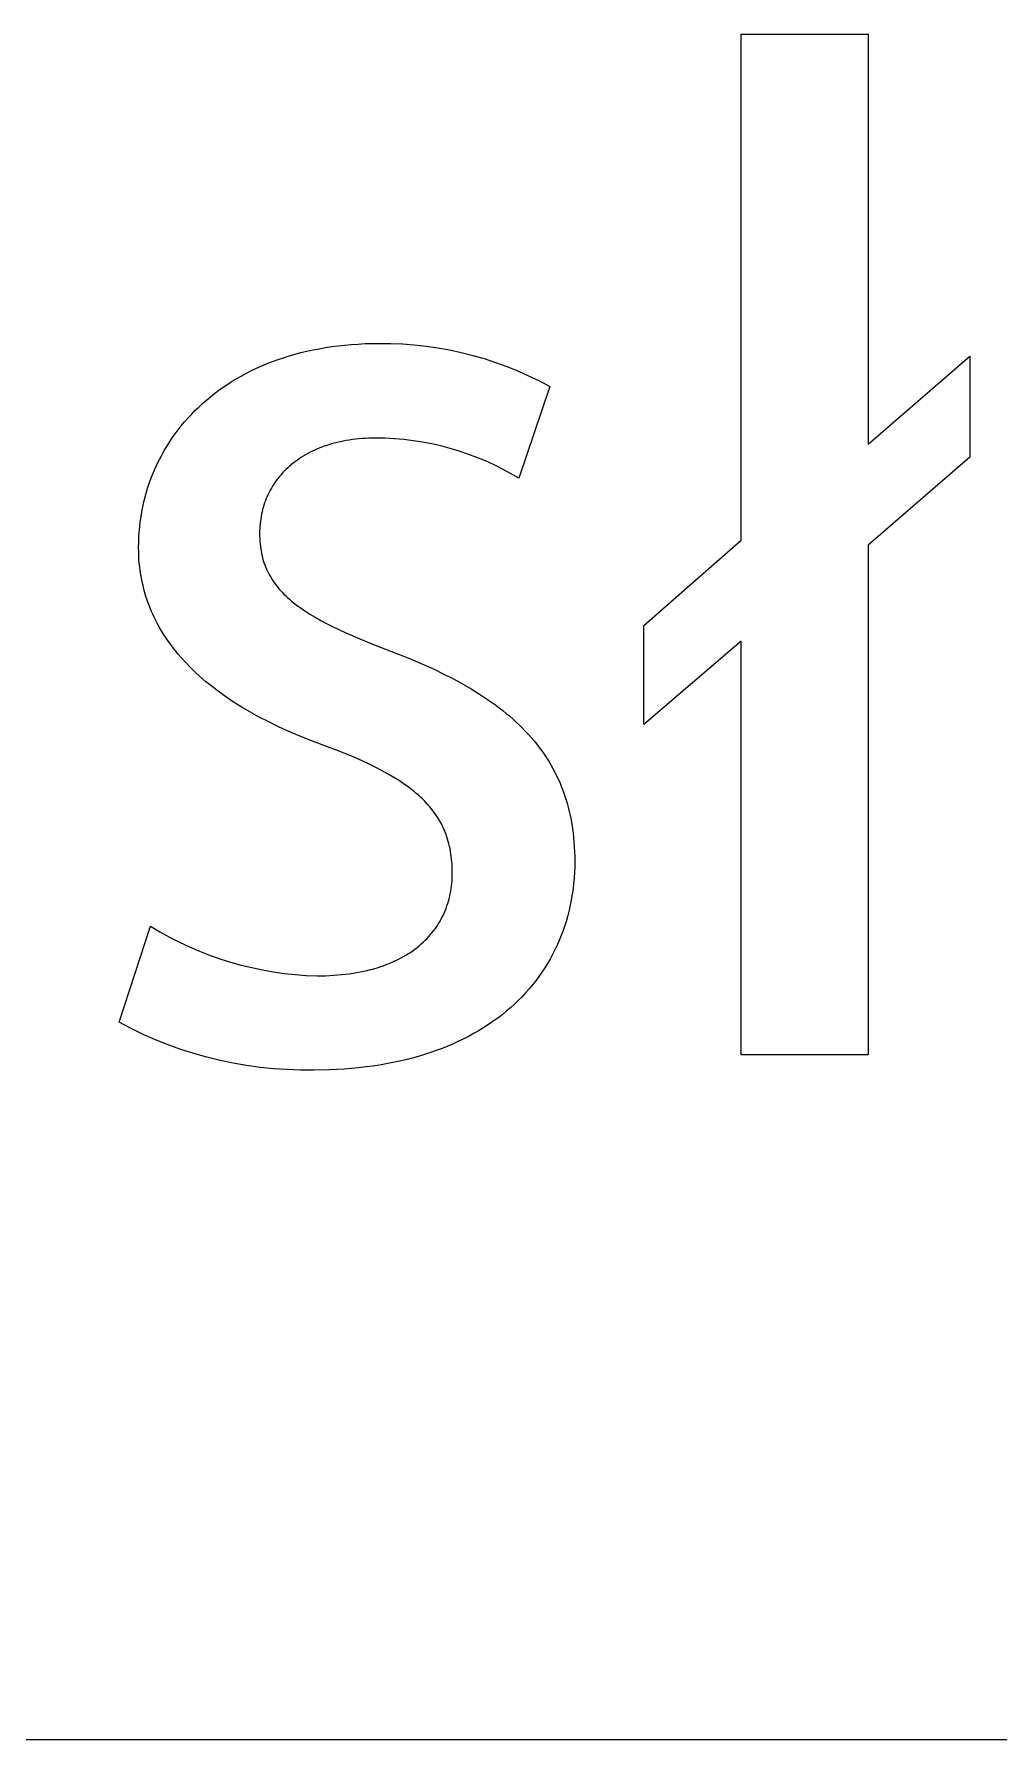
# Model space of a CAD drawing. Header units: millimetres. Extents: x 373 to 3451, y -552 to 1598.
# Drawn here: x 2867.65 to 2888.33, y -551.92 to -515.38 of the extents above; entities that cross this region are included whole.
import ezdxf

# ---------------------------------------------------------------- set-up
doc = ezdxf.new("R2010")
doc.units = ezdxf.units.MM
doc.header["$MEASUREMENT"] = 0
doc.layers.add('Domyślny', color=7, linetype='Continuous', true_color=0x000000)

msp = doc.modelspace()

# ---------------------------------------------------------------- linework, layer by layer
at = {"layer": 'Domyślny', "color": 18, "lineweight": 15, "true_color": 0x000000}
for p, q in [((2882.807, -526.221), (2882.807, -515.378)), ((2882.807, -515.378), (2885.523, -515.378)), ((2885.523, -515.378), (2885.523, -524.161)), ((2873.243, -522.236), (2873.369, -522.202)), ((2873.369, -522.202), (2873.497, -522.171)), ((2873.497, -522.171), (2873.627, -522.143)), ((2873.627, -522.143), (2873.759, -522.117)), ((2873.759, -522.117), (2873.893, -522.093)), ((2873.893, -522.093), (2874.029, -522.073)), ((2874.029, -522.073), (2874.167, -522.055)), ((2874.167, -522.055), (2874.307, -522.039)), ((2874.307, -522.039), (2874.449, -522.027)), ((2874.449, -522.027), (2874.592, -522.017)), ((2874.592, -522.017), (2874.738, -522.009)), ((2874.738, -522.009), (2874.886, -522.005)), ((2874.886, -522.005), (2875.035, -522.004)), ((2875.035, -522.004), (2875.29, -522.005)), ((2875.29, -522.005), (2875.545, -522.016)), ((2875.545, -522.016), (2875.799, -522.035)), ((2875.799, -522.035), (2876.053, -522.063)), ((2876.053, -522.063), (2876.305, -522.099)), ((2876.305, -522.099), (2876.556, -522.144)), ((2876.556, -522.144), (2876.805, -522.198)), ((2876.805, -522.198), (2877.053, -522.26)), ((2872.311, -522.588), (2872.42, -522.536)), ((2872.42, -522.536), (2872.531, -522.486)), ((2872.531, -522.486), (2872.645, -522.438)), ((2872.645, -522.438), (2872.76, -522.393)), ((2872.76, -522.393), (2872.878, -522.35)), ((2872.878, -522.35), (2872.997, -522.31)), ((2872.997, -522.31), (2873.119, -522.271)), ((2873.119, -522.271), (2873.243, -522.236)), ((2877.053, -522.26), (2877.298, -522.331)), ((2877.298, -522.331), (2877.54, -522.41)), ((2877.54, -522.41), (2877.78, -522.497)), ((2877.78, -522.497), (2878.016, -522.592)), ((2885.523, -524.161), (2887.706, -522.275)), ((2887.706, -522.275), (2887.706, -524.438)), ((2871.61, -523.009), (2871.704, -522.943)), ((2871.704, -522.943), (2871.799, -522.879)), ((2871.799, -522.879), (2871.897, -522.816)), ((2871.897, -522.816), (2871.997, -522.756)), ((2871.997, -522.756), (2872.1, -522.698)), ((2872.1, -522.698), (2872.204, -522.642)), ((2872.204, -522.642), (2872.311, -522.588)), ((2878.016, -522.592), (2878.249, -522.696)), ((2878.704, -522.926), (2878.038, -524.894)), ((2878.249, -522.696), (2878.479, -522.807)), ((2878.479, -522.807), (2878.704, -522.926)), ((2871.178, -523.368), (2871.26, -523.293)), ((2871.26, -523.293), (2871.344, -523.219)), ((2871.344, -523.219), (2871.43, -523.147)), ((2871.43, -523.147), (2871.519, -523.077)), ((2871.519, -523.077), (2871.61, -523.009)), ((2870.874, -523.686), (2870.947, -523.604)), ((2870.947, -523.604), (2871.021, -523.524)), ((2871.021, -523.524), (2871.098, -523.445)), ((2871.098, -523.445), (2871.178, -523.368)), ((2870.55, -524.119), (2870.61, -524.029)), ((2870.61, -524.029), (2870.672, -523.941)), ((2870.672, -523.941), (2870.737, -523.855)), ((2870.737, -523.855), (2870.804, -523.77)), ((2870.804, -523.77), (2870.874, -523.686)), ((2874.68, -524.044), (2874.61, -524.05)), ((2874.752, -524.039), (2874.68, -524.044)), ((2874.825, -524.036), (2874.752, -524.039)), ((2874.899, -524.034), (2874.825, -524.036)), ((2874.973, -524.033), (2874.899, -524.034)), ((2875.175, -524.037), (2874.973, -524.033)), ((2875.376, -524.047), (2875.175, -524.037)), ((2870.335, -524.491), (2870.385, -524.396)), ((2870.385, -524.396), (2870.437, -524.302)), ((2870.437, -524.302), (2870.492, -524.21)), ((2870.492, -524.21), (2870.55, -524.119)), ((2873.478, -524.384), (2873.43, -524.412)), ((2873.528, -524.357), (2873.478, -524.384)), ((2873.578, -524.33), (2873.528, -524.357)), ((2873.63, -524.305), (2873.578, -524.33)), ((2873.683, -524.281), (2873.63, -524.305)), ((2873.737, -524.258), (2873.683, -524.281)), ((2873.792, -524.236), (2873.737, -524.258)), ((2873.848, -524.215), (2873.792, -524.236)), ((2873.906, -524.195), (2873.848, -524.215)), ((2873.964, -524.176), (2873.906, -524.195)), ((2874.024, -524.158), (2873.964, -524.176)), ((2874.084, -524.141), (2874.024, -524.158)), ((2874.146, -524.125), (2874.084, -524.141)), ((2874.209, -524.111), (2874.146, -524.125)), ((2874.273, -524.098), (2874.209, -524.111)), ((2874.338, -524.086), (2874.273, -524.098)), ((2874.405, -524.075), (2874.338, -524.086)), ((2874.472, -524.065), (2874.405, -524.075)), ((2874.54, -524.057), (2874.472, -524.065)), ((2874.61, -524.05), (2874.54, -524.057)), ((2875.577, -524.065), (2875.376, -524.047)), ((2875.777, -524.089), (2875.577, -524.065)), ((2875.976, -524.12), (2875.777, -524.089)), ((2876.174, -524.157), (2875.976, -524.12)), ((2876.37, -524.202), (2876.174, -524.157)), ((2876.565, -524.253), (2876.37, -524.202)), ((2876.758, -524.311), (2876.565, -524.253)), ((2876.949, -524.375), (2876.758, -524.311)), ((2877.137, -524.446), (2876.949, -524.375)), ((2870.201, -524.783), (2870.243, -524.684)), ((2870.243, -524.684), (2870.288, -524.587)), ((2870.288, -524.587), (2870.335, -524.491)), ((2873.012, -524.742), (2872.976, -524.779)), ((2873.048, -524.705), (2873.012, -524.742)), ((2873.086, -524.669), (2873.048, -524.705)), ((2873.125, -524.634), (2873.086, -524.669)), ((2873.165, -524.6), (2873.125, -524.634)), ((2873.206, -524.566), (2873.165, -524.6)), ((2873.249, -524.533), (2873.206, -524.566)), ((2873.292, -524.502), (2873.249, -524.533)), ((2873.337, -524.471), (2873.292, -524.502)), ((2873.383, -524.441), (2873.337, -524.471)), ((2873.43, -524.412), (2873.383, -524.441)), ((2877.323, -524.523), (2877.137, -524.446)), ((2877.507, -524.607), (2877.323, -524.523)), ((2877.687, -524.696), (2877.507, -524.607)), ((2877.864, -524.792), (2877.687, -524.696)), ((2887.706, -524.438), (2885.523, -526.324)), ((2870.058, -525.189), (2870.09, -525.086)), ((2870.09, -525.086), (2870.124, -524.984)), ((2870.124, -524.984), (2870.161, -524.883)), ((2870.161, -524.883), (2870.201, -524.783)), ((2872.737, -525.104), (2872.712, -525.148)), ((2872.762, -525.061), (2872.737, -525.104)), ((2872.789, -525.019), (2872.762, -525.061)), ((2872.817, -524.977), (2872.789, -525.019)), ((2872.847, -524.936), (2872.817, -524.977)), ((2872.877, -524.896), (2872.847, -524.936)), ((2872.909, -524.856), (2872.877, -524.896)), ((2872.942, -524.817), (2872.909, -524.856)), ((2872.976, -524.779), (2872.942, -524.817)), ((2878.038, -524.894), (2877.864, -524.792)), ((2869.959, -525.61), (2869.98, -525.503)), ((2869.98, -525.503), (2870.003, -525.397)), ((2870.003, -525.397), (2870.029, -525.293)), ((2870.029, -525.293), (2870.058, -525.189)), ((2872.575, -525.469), (2872.56, -525.517)), ((2872.591, -525.422), (2872.575, -525.469)), ((2872.608, -525.375), (2872.591, -525.422)), ((2872.626, -525.328), (2872.608, -525.375)), ((2872.646, -525.283), (2872.626, -525.328)), ((2872.667, -525.237), (2872.646, -525.283)), ((2872.689, -525.192), (2872.667, -525.237)), ((2872.712, -525.148), (2872.689, -525.192)), ((2869.913, -525.936), (2869.925, -525.826)), ((2869.925, -525.826), (2869.941, -525.718)), ((2869.941, -525.718), (2869.959, -525.61)), ((2872.493, -525.866), (2872.489, -525.917)), ((2872.499, -525.815), (2872.493, -525.866)), ((2872.506, -525.764), (2872.499, -525.815)), ((2872.514, -525.714), (2872.506, -525.764)), ((2872.524, -525.664), (2872.514, -525.714)), ((2872.535, -525.615), (2872.524, -525.664)), ((2872.547, -525.566), (2872.535, -525.615)), ((2872.56, -525.517), (2872.547, -525.566)), ((2869.891, -526.268), (2869.896, -526.156)), ((2869.896, -526.156), (2869.903, -526.046)), ((2869.903, -526.046), (2869.913, -525.936)), ((2872.484, -526.02), (2872.483, -526.073)), ((2872.483, -526.073), (2872.484, -526.13)), ((2872.486, -525.968), (2872.484, -526.02)), ((2872.484, -526.13), (2872.486, -526.186)), ((2872.489, -525.917), (2872.486, -525.968)), ((2872.486, -526.186), (2872.489, -526.241)), ((2880.716, -528.045), (2882.807, -526.221)), ((2869.89, -526.38), (2869.891, -526.268)), ((2869.891, -526.463), (2869.89, -526.38)), ((2869.894, -526.546), (2869.891, -526.463)), ((2869.898, -526.629), (2869.894, -526.546)), ((2872.489, -526.241), (2872.493, -526.296)), ((2872.493, -526.296), (2872.499, -526.349)), ((2872.499, -526.349), (2872.506, -526.402)), ((2872.506, -526.402), (2872.515, -526.453)), ((2872.515, -526.453), (2872.525, -526.504)), ((2872.525, -526.504), (2872.536, -526.554)), ((2872.536, -526.554), (2872.548, -526.603)), ((2885.523, -526.324), (2885.523, -537.249)), ((2869.905, -526.711), (2869.898, -526.629)), ((2869.913, -526.792), (2869.905, -526.711)), ((2869.924, -526.873), (2869.913, -526.792)), ((2869.936, -526.954), (2869.924, -526.873)), ((2869.95, -527.034), (2869.936, -526.954)), ((2872.548, -526.603), (2872.562, -526.652)), ((2872.562, -526.652), (2872.577, -526.7)), ((2872.577, -526.7), (2872.594, -526.747)), ((2872.594, -526.747), (2872.611, -526.793)), ((2872.611, -526.793), (2872.631, -526.838)), ((2872.631, -526.838), (2872.651, -526.883)), ((2872.651, -526.883), (2872.673, -526.927)), ((2872.673, -526.927), (2872.696, -526.971)), ((2869.966, -527.113), (2869.95, -527.034)), ((2869.984, -527.193), (2869.966, -527.113)), ((2870.003, -527.271), (2869.984, -527.193)), ((2870.025, -527.349), (2870.003, -527.271)), ((2872.696, -526.971), (2872.721, -527.014)), ((2872.721, -527.014), (2872.747, -527.056)), ((2872.747, -527.056), (2872.774, -527.098)), ((2872.774, -527.098), (2872.803, -527.139)), ((2872.803, -527.139), (2872.833, -527.179)), ((2872.833, -527.179), (2872.865, -527.219)), ((2872.865, -527.219), (2872.898, -527.259)), ((2872.898, -527.259), (2872.932, -527.298)), ((2872.932, -527.298), (2872.967, -527.336)), ((2870.048, -527.427), (2870.025, -527.349)), ((2870.074, -527.504), (2870.048, -527.427)), ((2870.101, -527.581), (2870.074, -527.504)), ((2870.13, -527.657), (2870.101, -527.581)), ((2870.161, -527.732), (2870.13, -527.657)), ((2872.967, -527.336), (2873.005, -527.375)), ((2873.005, -527.375), (2873.043, -527.412)), ((2873.043, -527.412), (2873.083, -527.449)), ((2873.083, -527.449), (2873.124, -527.486)), ((2873.124, -527.486), (2873.167, -527.523)), ((2873.167, -527.523), (2873.211, -527.559)), ((2873.211, -527.559), (2873.257, -527.595)), ((2873.257, -527.595), (2873.304, -527.63)), ((2873.304, -527.63), (2873.353, -527.665)), ((2873.353, -527.665), (2873.454, -527.735)), ((2870.194, -527.807), (2870.161, -527.732)), ((2870.229, -527.882), (2870.194, -527.807)), ((2870.266, -527.955), (2870.229, -527.882)), ((2870.305, -528.029), (2870.266, -527.955)), ((2870.346, -528.102), (2870.305, -528.029)), ((2873.454, -527.735), (2873.561, -527.803)), ((2873.561, -527.803), (2873.674, -527.871)), ((2873.674, -527.871), (2873.793, -527.938)), ((2873.793, -527.938), (2873.918, -528.004)), ((2873.918, -528.004), (2874.048, -528.07)), ((2880.716, -530.167), (2880.716, -528.045)), ((2870.388, -528.174), (2870.346, -528.102)), ((2870.433, -528.246), (2870.388, -528.174)), ((2870.479, -528.317), (2870.433, -528.246)), ((2870.528, -528.387), (2870.479, -528.317)), ((2870.578, -528.457), (2870.528, -528.387)), ((2874.048, -528.07), (2874.328, -528.202)), ((2874.328, -528.202), (2874.631, -528.334)), ((2874.631, -528.334), (2874.959, -528.467)), ((2882.807, -528.384), (2880.716, -530.167)), ((2882.807, -537.249), (2882.807, -528.384)), ((2870.63, -528.527), (2870.578, -528.457)), ((2870.684, -528.596), (2870.63, -528.527)), ((2870.74, -528.664), (2870.684, -528.596)), ((2870.799, -528.732), (2870.74, -528.664)), ((2870.859, -528.799), (2870.799, -528.732)), ((2874.959, -528.467), (2875.312, -528.604)), ((2875.312, -528.604), (2875.551, -528.696)), ((2875.551, -528.696), (2875.783, -528.791)), ((2875.783, -528.791), (2876.008, -528.887)), ((2870.921, -528.865), (2870.859, -528.799)), ((2870.985, -528.931), (2870.921, -528.865)), ((2871.05, -528.996), (2870.985, -528.931)), ((2871.118, -529.061), (2871.05, -528.996)), ((2871.188, -529.125), (2871.118, -529.061)), ((2871.26, -529.188), (2871.188, -529.125)), ((2876.008, -528.887), (2876.225, -528.986)), ((2876.225, -528.986), (2876.435, -529.087)), ((2876.435, -529.087), (2876.637, -529.19)), ((2871.334, -529.251), (2871.26, -529.188)), ((2871.409, -529.313), (2871.334, -529.251)), ((2871.567, -529.436), (2871.409, -529.313)), ((2871.732, -529.555), (2871.567, -529.436)), ((2876.637, -529.19), (2876.832, -529.296)), ((2876.832, -529.296), (2877.019, -529.405)), ((2877.019, -529.405), (2877.199, -529.516)), ((2877.199, -529.516), (2877.371, -529.631)), ((2871.905, -529.673), (2871.732, -529.555)), ((2872.087, -529.787), (2871.905, -529.673)), ((2872.276, -529.899), (2872.087, -529.787)), ((2877.371, -529.631), (2877.536, -529.748)), ((2877.536, -529.748), (2877.615, -529.808)), ((2877.615, -529.808), (2877.693, -529.868)), ((2877.693, -529.868), (2877.769, -529.93)), ((2872.473, -530.008), (2872.276, -529.899)), ((2872.678, -530.114), (2872.473, -530.008)), ((2872.891, -530.218), (2872.678, -530.114)), ((2873.113, -530.318), (2872.891, -530.218)), ((2877.769, -529.93), (2877.843, -529.992)), ((2877.843, -529.992), (2877.915, -530.055)), ((2877.915, -530.055), (2877.985, -530.119)), ((2877.985, -530.119), (2878.053, -530.184)), ((2878.053, -530.184), (2878.12, -530.25)), ((2878.12, -530.25), (2878.184, -530.316)), ((2873.342, -530.416), (2873.113, -530.318)), ((2873.58, -530.511), (2873.342, -530.416)), ((2873.826, -530.602), (2873.58, -530.511)), ((2874.188, -530.741), (2873.826, -530.602)), ((2878.184, -530.316), (2878.247, -530.383)), ((2878.247, -530.383), (2878.307, -530.452)), ((2878.307, -530.452), (2878.366, -530.521)), ((2878.366, -530.521), (2878.423, -530.591)), ((2878.423, -530.591), (2878.478, -530.662)), ((2874.522, -530.879), (2874.188, -530.741)), ((2874.679, -530.949), (2874.522, -530.879)), ((2874.829, -531.018), (2874.679, -530.949)), ((2878.478, -530.662), (2878.531, -530.734)), ((2878.531, -530.734), (2878.582, -530.807)), ((2878.582, -530.807), (2878.631, -530.881)), ((2878.631, -530.881), (2878.679, -530.956)), ((2878.679, -530.956), (2878.724, -531.033)), ((2874.972, -531.089), (2874.829, -531.018)), ((2875.109, -531.16), (2874.972, -531.089)), ((2875.239, -531.232), (2875.109, -531.16)), ((2875.362, -531.304), (2875.239, -531.232)), ((2875.48, -531.378), (2875.362, -531.304)), ((2878.724, -531.033), (2878.768, -531.11)), ((2878.768, -531.11), (2878.809, -531.188)), ((2878.809, -531.188), (2878.849, -531.267)), ((2878.849, -531.267), (2878.887, -531.347)), ((2878.887, -531.347), (2878.922, -531.429)), ((2875.59, -531.453), (2875.48, -531.378)), ((2875.644, -531.49), (2875.59, -531.453)), ((2875.695, -531.529), (2875.644, -531.49)), ((2875.745, -531.567), (2875.695, -531.529)), ((2875.794, -531.606), (2875.745, -531.567)), ((2875.841, -531.645), (2875.794, -531.606)), ((2875.886, -531.684), (2875.841, -531.645)), ((2875.93, -531.724), (2875.886, -531.684)), ((2878.922, -531.429), (2878.956, -531.511)), ((2878.956, -531.511), (2878.988, -531.595)), ((2878.988, -531.595), (2879.018, -531.679)), ((2879.018, -531.679), (2879.046, -531.765)), ((2875.973, -531.764), (2875.93, -531.724)), ((2876.014, -531.805), (2875.973, -531.764)), ((2876.053, -531.846), (2876.014, -531.805)), ((2876.092, -531.888), (2876.053, -531.846)), ((2876.128, -531.93), (2876.092, -531.888)), ((2876.164, -531.972), (2876.128, -531.93)), ((2876.197, -532.015), (2876.164, -531.972)), ((2876.23, -532.059), (2876.197, -532.015)), ((2876.261, -532.103), (2876.23, -532.059)), ((2879.046, -531.765), (2879.073, -531.852)), ((2879.073, -531.852), (2879.097, -531.94)), ((2879.097, -531.94), (2879.119, -532.029)), ((2879.119, -532.029), (2879.14, -532.12)), ((2876.291, -532.147), (2876.261, -532.103)), ((2876.319, -532.192), (2876.291, -532.147)), ((2876.346, -532.238), (2876.319, -532.192)), ((2876.371, -532.284), (2876.346, -532.238)), ((2876.396, -532.331), (2876.371, -532.284)), ((2876.418, -532.378), (2876.396, -532.331)), ((2876.44, -532.426), (2876.418, -532.378)), ((2876.46, -532.475), (2876.44, -532.426)), ((2879.14, -532.12), (2879.158, -532.212)), ((2879.158, -532.212), (2879.175, -532.304)), ((2879.175, -532.304), (2879.189, -532.399)), ((2879.189, -532.399), (2879.202, -532.494)), ((2876.479, -532.524), (2876.46, -532.475)), ((2876.497, -532.574), (2876.479, -532.524)), ((2876.513, -532.624), (2876.497, -532.574)), ((2876.528, -532.676), (2876.513, -532.624)), ((2876.542, -532.728), (2876.528, -532.676)), ((2876.555, -532.78), (2876.542, -532.728)), ((2876.566, -532.834), (2876.555, -532.78)), ((2879.202, -532.494), (2879.213, -532.591)), ((2879.213, -532.591), (2879.221, -532.688)), ((2879.221, -532.688), (2879.228, -532.788)), ((2879.228, -532.788), (2879.233, -532.888)), ((2876.576, -532.888), (2876.566, -532.834)), ((2876.585, -532.943), (2876.576, -532.888)), ((2876.592, -532.998), (2876.585, -532.943)), ((2876.599, -533.055), (2876.592, -532.998)), ((2876.604, -533.112), (2876.599, -533.055)), ((2876.608, -533.17), (2876.604, -533.112)), ((2876.611, -533.229), (2876.608, -533.17)), ((2879.233, -532.888), (2879.236, -532.99)), ((2879.236, -532.99), (2879.237, -533.093)), ((2879.237, -533.093), (2879.236, -533.215)), ((2876.602, -533.575), (2876.607, -533.519)), ((2876.607, -533.519), (2876.611, -533.463)), ((2876.613, -533.289), (2876.611, -533.229)), ((2876.611, -533.463), (2876.613, -533.406)), ((2876.613, -533.349), (2876.613, -533.289)), ((2876.613, -533.406), (2876.613, -533.349)), ((2879.224, -533.455), (2879.213, -533.574)), ((2879.231, -533.336), (2879.224, -533.455)), ((2879.236, -533.215), (2879.231, -533.336)), ((2876.531, -533.953), (2876.545, -533.901)), ((2876.545, -533.901), (2876.558, -533.848)), ((2876.558, -533.848), (2876.57, -533.794)), ((2876.57, -533.794), (2876.58, -533.74)), ((2876.58, -533.74), (2876.589, -533.685)), ((2876.589, -533.685), (2876.596, -533.63)), ((2876.596, -533.63), (2876.602, -533.575)), ((2879.183, -533.807), (2879.164, -533.922)), ((2879.2, -533.691), (2879.183, -533.807)), ((2879.213, -533.574), (2879.2, -533.691)), ((2876.391, -534.306), (2876.416, -534.257)), ((2876.416, -534.257), (2876.438, -534.208)), ((2876.438, -534.208), (2876.46, -534.158)), ((2876.46, -534.158), (2876.48, -534.108)), ((2876.48, -534.108), (2876.498, -534.057)), ((2876.498, -534.057), (2876.515, -534.005)), ((2876.515, -534.005), (2876.531, -533.953)), ((2879.089, -534.259), (2879.058, -534.369)), ((2879.117, -534.148), (2879.089, -534.259)), ((2879.142, -534.036), (2879.117, -534.148)), ((2879.164, -533.922), (2879.142, -534.036)), ((2869.47, -536.547), (2870.146, -534.487)), ((2870.146, -534.487), (2870.348, -534.608)), ((2870.348, -534.608), (2870.554, -534.722)), ((2876.148, -534.669), (2876.183, -534.626)), ((2876.183, -534.626), (2876.217, -534.582)), ((2876.217, -534.582), (2876.25, -534.538)), ((2876.25, -534.538), (2876.281, -534.493)), ((2876.281, -534.493), (2876.311, -534.447)), ((2876.311, -534.447), (2876.339, -534.401)), ((2876.339, -534.401), (2876.366, -534.353)), ((2876.366, -534.353), (2876.391, -534.306)), ((2878.988, -534.584), (2878.949, -534.689)), ((2879.025, -534.477), (2878.988, -534.584)), ((2879.058, -534.369), (2879.025, -534.477)), ((2870.554, -534.722), (2870.764, -534.829)), ((2870.764, -534.829), (2870.977, -534.929)), ((2870.977, -534.929), (2871.193, -535.022)), ((2875.764, -535.016), (2875.812, -534.981)), ((2875.812, -534.981), (2875.859, -534.945)), ((2875.859, -534.945), (2875.905, -534.908)), ((2875.905, -534.908), (2875.949, -534.87)), ((2875.949, -534.87), (2875.992, -534.832)), ((2875.992, -534.832), (2876.033, -534.792)), ((2876.033, -534.792), (2876.072, -534.752)), ((2876.072, -534.752), (2876.111, -534.711)), ((2876.111, -534.711), (2876.148, -534.669)), ((2878.814, -534.996), (2878.763, -535.096)), ((2878.861, -534.895), (2878.814, -534.996)), ((2878.906, -534.793), (2878.861, -534.895)), ((2878.949, -534.689), (2878.906, -534.793)), ((2871.193, -535.022), (2871.412, -535.108)), ((2871.412, -535.108), (2871.634, -535.187)), ((2871.634, -535.187), (2871.858, -535.258)), ((2871.858, -535.258), (2872.085, -535.322)), ((2872.085, -535.322), (2872.314, -535.378)), ((2875.001, -535.38), (2875.068, -535.358)), ((2875.068, -535.358), (2875.134, -535.336)), ((2875.134, -535.336), (2875.199, -535.312)), ((2875.199, -535.312), (2875.262, -535.287)), ((2875.262, -535.287), (2875.324, -535.261)), ((2875.324, -535.261), (2875.384, -535.234)), ((2875.384, -535.234), (2875.443, -535.206)), ((2875.443, -535.206), (2875.5, -535.177)), ((2875.5, -535.177), (2875.556, -535.147)), ((2875.556, -535.147), (2875.61, -535.116)), ((2875.61, -535.116), (2875.663, -535.084)), ((2875.663, -535.084), (2875.714, -535.05)), ((2875.714, -535.05), (2875.764, -535.016)), ((2878.654, -535.29), (2878.595, -535.384)), ((2878.71, -535.194), (2878.654, -535.29)), ((2878.763, -535.096), (2878.71, -535.194)), ((2872.314, -535.378), (2872.544, -535.426)), ((2872.544, -535.426), (2872.776, -535.467)), ((2872.776, -535.467), (2873.009, -535.5)), ((2873.009, -535.5), (2873.243, -535.525)), ((2873.243, -535.525), (2873.478, -535.543)), ((2873.478, -535.543), (2873.713, -535.553)), ((2873.713, -535.553), (2873.895, -535.55)), ((2873.895, -535.55), (2874.071, -535.541)), ((2874.071, -535.541), (2874.241, -535.527)), ((2874.241, -535.527), (2874.324, -535.518)), ((2874.324, -535.518), (2874.405, -535.508)), ((2874.405, -535.508), (2874.485, -535.496)), ((2874.485, -535.496), (2874.563, -535.483)), ((2874.563, -535.483), (2874.64, -535.469)), ((2874.64, -535.469), (2874.715, -535.454)), ((2874.715, -535.454), (2874.789, -535.437)), ((2874.789, -535.437), (2874.861, -535.419)), ((2874.861, -535.419), (2874.931, -535.4)), ((2874.931, -535.4), (2875.001, -535.38)), ((2878.402, -535.659), (2878.332, -535.747)), ((2878.469, -535.569), (2878.402, -535.659)), ((2878.533, -535.477), (2878.469, -535.569)), ((2878.595, -535.384), (2878.533, -535.477)), ((2878.027, -536.081), (2877.944, -536.16)), ((2878.107, -536), (2878.027, -536.081)), ((2878.185, -535.917), (2878.107, -536)), ((2878.26, -535.833), (2878.185, -535.917)), ((2878.332, -535.747), (2878.26, -535.833)), ((2877.586, -536.457), (2877.49, -536.527)), ((2877.679, -536.386), (2877.586, -536.457)), ((2877.77, -536.312), (2877.679, -536.386)), ((2877.858, -536.237), (2877.77, -536.312)), ((2877.944, -536.16), (2877.858, -536.237)), ((2869.727, -536.682), (2869.47, -536.547)), ((2869.988, -536.808), (2869.727, -536.682)), ((2870.254, -536.925), (2869.988, -536.808)), ((2877.081, -536.784), (2876.973, -536.844)), ((2877.187, -536.723), (2877.081, -536.784)), ((2877.291, -536.66), (2877.187, -536.723)), ((2877.392, -536.594), (2877.291, -536.66)), ((2877.49, -536.527), (2877.392, -536.594)), ((2870.524, -537.032), (2870.254, -536.925)), ((2870.797, -537.13), (2870.524, -537.032)), ((2871.073, -537.219), (2870.797, -537.13)), ((2876.144, -537.198), (2876.016, -537.239)), ((2876.27, -537.154), (2876.144, -537.198)), ((2876.393, -537.108), (2876.27, -537.154)), ((2876.514, -537.059), (2876.393, -537.108)), ((2876.632, -537.009), (2876.514, -537.059)), ((2876.748, -536.956), (2876.632, -537.009)), ((2876.862, -536.901), (2876.748, -536.956)), ((2876.973, -536.844), (2876.862, -536.901)), ((2871.353, -537.298), (2871.073, -537.219)), ((2871.635, -537.367), (2871.353, -537.298)), ((2871.919, -537.426), (2871.635, -537.367)), ((2872.205, -537.475), (2871.919, -537.426)), ((2872.493, -537.515), (2872.205, -537.475)), ((2872.781, -537.544), (2872.493, -537.515)), ((2873.071, -537.563), (2872.781, -537.544)), ((2873.361, -537.573), (2873.071, -537.563)), ((2874.297, -537.55), (2873.979, -537.566)), ((2874.453, -537.538), (2874.297, -537.55)), ((2874.606, -537.523), (2874.453, -537.538)), ((2874.758, -537.506), (2874.606, -537.523)), ((2874.907, -537.486), (2874.758, -537.506)), ((2875.053, -537.464), (2874.907, -537.486)), ((2875.198, -537.439), (2875.053, -537.464)), ((2875.34, -537.412), (2875.198, -537.439)), ((2875.48, -537.382), (2875.34, -537.412)), ((2875.617, -537.35), (2875.48, -537.382)), ((2875.753, -537.316), (2875.617, -537.35)), ((2875.885, -537.279), (2875.753, -537.316)), ((2876.016, -537.239), (2875.885, -537.279)), ((2885.523, -537.249), (2882.807, -537.249)), ((2873.651, -537.572), (2873.361, -537.573)), ((2873.979, -537.566), (2873.651, -537.572)), ((3447.834, -551.922), (373.001, -551.922)), ((3447.834, -551.922), (2287.646, -551.922))]:
    msp.add_line(p, q, dxfattribs=at)

doc.saveas('drawing.dxf')
